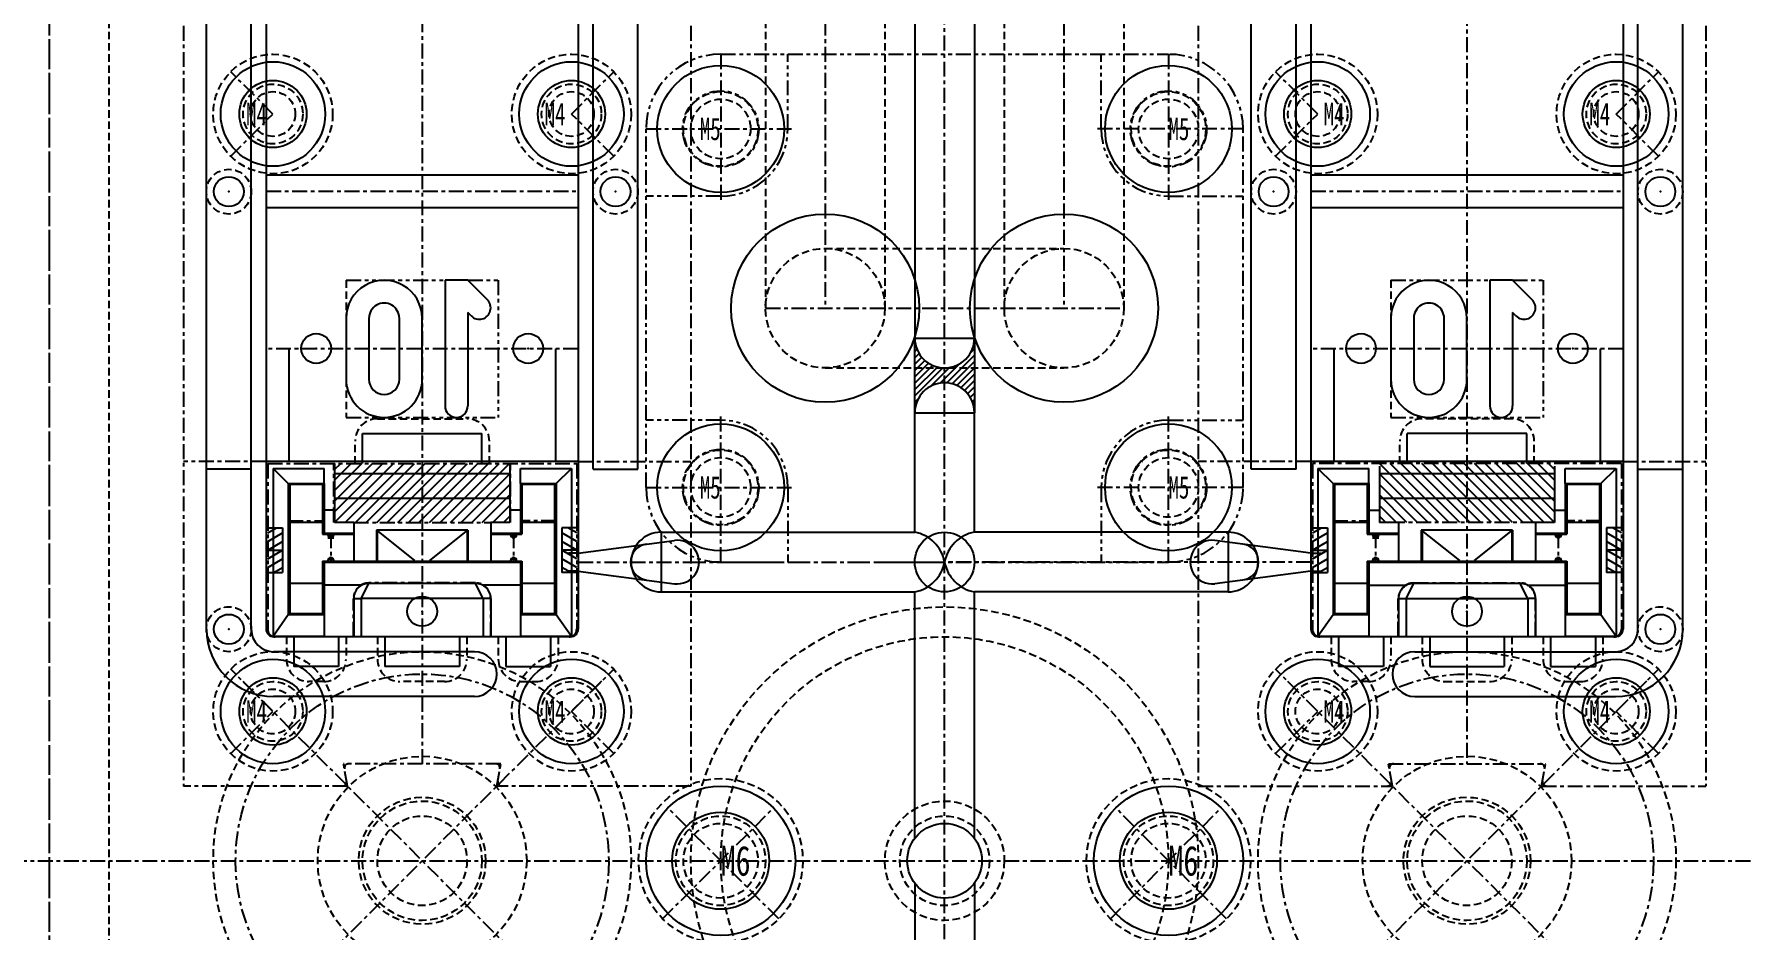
# Model space of a CAD drawing. Extents: x -554 to 592, y -350 to 391.
# Drawn here: x -61 to 53.4, y 170.4 to 230.3 of the extents above; entities that cross this region are included whole.
import ezdxf
from ezdxf.enums import TextEntityAlignment as Align

# ---------------------------------------------------------------- set-up
doc = ezdxf.new("R2010")
doc.units = 0
for name, pattern in [('CENTER', [1.75, 1, -0.25, 0.25, -0.25]), ('DASHED', [0.75, 0.5, -0.25]), ('DIVIDE', [2.25, 1, -0.25, 0.25, -0.25, 0.25, -0.25])]:
    doc.linetypes.add(name, pattern=pattern)
for name, color, linetype in [('L13', 7, 'CONTINUOUS'), ('L4', 7, 'CONTINUOUS'), ('L5', 7, 'CONTINUOUS'), ('L8', 7, 'CONTINUOUS'), ('L9', 7, 'CONTINUOUS')]:
    doc.layers.add(name, color=color, linetype=linetype)

msp = doc.modelspace()

# ---------------------------------------------------------------- linework, layer by layer
at = {"layer": 'L13', "color": 136, "linetype": 'CENTER'}
for p, q in [((-15, 229), (-15, 219)), ((15, 229), (15, 219)), ((-20, 224), (-10, 224)), ((20, 224), (10, 224)), ((-15, 195), (-15, 205)), ((15, 195), (15, 205)), ((-20, 200), (-10, 200)), ((20, 200), (10, 200))]:
    msp.add_line(p, q, dxfattribs=at)
at = {"layer": 'L13', "color": 96, "linetype": 'DIVIDE'}
for p, q in [((-15, 229), (15, 229)), ((-10.5, 224), (-10.5, 229)), ((10.5, 224), (10.5, 229)), ((-20, 200), (-20, 224)), ((20, 200), (20, 224)), ((-15, 219.5), (-20, 219.5)), ((15, 219.5), (20, 219.5)), ((-15, 204.5), (-20, 204.5)), ((15, 204.5), (20, 204.5)), ((-10.5, 200), (-10.5, 195)), ((10.5, 200), (10.5, 195)), ((-15, 195), (15, 195))]:
    msp.add_line(p, q, dxfattribs=at)
at = {"layer": 'L13', "color": 251, "linetype": 'CONTINUOUS'}
for centre in [(-15, 224), (15, 224), (-15, 200), (15, 200)]:
    msp.add_circle(centre, 4.25, dxfattribs=at)
at = {"layer": 'L13', "color": 96, "linetype": 'DIVIDE'}
for centre in [(-15, 224), (15, 224), (-15, 200), (15, 200)]:
    msp.add_circle(centre, 2.55, dxfattribs=at)
at = {"layer": 'L13', "color": 136, "linetype": 'DASHED'}
for centre, radius in [((-15, 224), 2.5), ((15, 224), 2.5), ((-15, 224), 2), ((15, 224), 2), ((-15, 200), 2.5), ((15, 200), 2.5), ((-15, 200), 2), ((15, 200), 2)]:
    msp.add_circle(centre, radius, dxfattribs=at)
at = {"layer": 'L13', "color": 96, "linetype": 'DIVIDE'}
for centre, radius, start, end in [((-15, 224), 5, 90, 180), ((15, 224), 5, 0, 90), ((-15, 224), 4.5, 270, 360), ((15, 224), 4.5, 180, 270), ((-15, 200), 4.5, 0, 90), ((15, 200), 4.5, 90, 180), ((-15, 200), 5, 180, 270), ((15, 200), 5, 270, 360)]:
    msp.add_arc(centre, radius, start, end, dxfattribs=at)
at = {"layer": 'L4', "color": 251, "linetype": 'CENTER'}
for p, q in [((35, 249.4), (35, 181.5)), ((-35, 241.969002), (-35, 181.5)), ((-45.455, 219.835001), (-24.545, 219.835001)), ((24.545, 219.835001), (45.455, 219.835001)), ((-24.545, 209.278), (-45.455, 209.278)), ((45.455, 209.278), (24.545, 209.278)), ((-41.324, 196.7065), (-40.916, 196.7065)), ((28.676, 196.7065), (29.084, 196.7065)), ((-41.324, 196.63), (-40.916, 196.63)), ((28.676, 196.63), (29.084, 196.63))]:
    msp.add_line(p, q, dxfattribs=at)
at = {"layer": 'L4', "color": 7, "linetype": 'CONTINUOUS'}
for p, q in [((-45.455, 241.459002), (-45.455, 190.51)), ((-24.545, 241.459002), (-24.545, 190.51)), ((24.545, 241.459002), (24.545, 190.51)), ((45.455, 241.459002), (45.455, 190.51)), ((-33.47, 213.868), (-33.47, 205.453)), ((-31.94, 213.868), (-33.47, 213.868)), ((-30.634034, 212.562097), (-31.939971, 213.868034)), ((36.53, 213.868), (36.53, 205.453)), ((38.06, 213.868), (36.53, 213.868)), ((39.365966, 212.562097), (38.060029, 213.868034)), ((-31.94, 211.704255), (-31.94, 205.453)), ((-31.71591, 211.480226), (-31.939968, 211.704285)), ((38.06, 211.704255), (38.06, 205.453)), ((38.28409, 211.480226), (38.060032, 211.704285)), ((-40.1, 211.318), (-40.1, 207.238)), ((-38.57, 211.318), (-38.57, 207.238)), ((-36.53, 207.238), (-36.53, 211.318)), ((-35, 207.238), (-35, 211.318)), ((29.9, 211.318), (29.9, 207.238)), ((31.43, 211.318), (31.43, 207.238)), ((33.47, 207.238), (33.47, 211.318)), ((35, 207.238), (35, 211.318)), ((-43.925, 209.278), (-43.925, 201.781)), ((-26.075, 209.278), (-26.075, 201.781)), ((26.075, 209.278), (26.075, 201.781)), ((43.925, 209.278), (43.925, 201.781)), ((-40.865, 201.6), (-40.865, 197.65)), ((-29.135, 201.6), (-29.135, 197.65)), ((29.135, 201.423999), (29.135, 197.65)), ((40.865, 201.423999), (40.865, 197.65)), ((-41.681, 200.2), (-43.874, 200.2)), ((-29.135, 200.913999), (-40.865, 200.913999)), ((-26.126, 200.2), (-28.319, 200.2)), ((28.319, 200.2), (26.126, 200.2)), ((40.865, 200.913999), (29.135, 200.913999)), ((43.874, 200.2), (41.681, 200.2)), ((-41.63, 197.65), (-43.925, 197.65)), ((-39.59, 197.65), (-40.865, 197.65)), ((-39.59, 197.65), (-39.59, 195.1)), ((-31.94, 197.14), (-38.06, 197.14)), ((-38.06, 197.14), (-38.06, 195.0694)), ((-38.059999, 197.140001), (-35.509998, 195.100001)), ((-34.490001, 195.099998), (-31.939999, 197.140001)), ((-31.94, 197.14), (-31.94, 195.0694)), ((-30.41, 197.65), (-30.41, 195.1)), ((-29.135, 197.65), (-30.41, 197.65)), ((-26.075, 197.65), (-28.37, 197.65)), ((28.37, 197.65), (26.075, 197.65)), ((30.41, 197.65), (29.135, 197.65)), ((30.41, 197.65), (30.41, 195.1)), ((38.06, 197.14), (31.94, 197.14)), ((31.94, 197.14), (31.94, 195.0694)), ((31.940001, 197.140001), (34.490002, 195.100001)), ((35.509999, 195.099998), (38.060001, 197.140001)), ((38.06, 197.14), (38.06, 195.0694)), ((39.59, 197.65), (39.59, 195.1)), ((40.865, 197.65), (39.59, 197.65)), ((43.925, 197.65), (41.63, 197.65)), ((-41.63, 193.57), (-43.925, 193.57)), ((-31.43, 193.57), (-38.57, 193.57)), ((-26.075, 193.57), (-28.37, 193.57)), ((28.37, 193.57), (26.075, 193.57)), ((38.57, 193.57), (31.43, 193.57)), ((43.925, 193.57), (41.63, 193.57)), ((-39.59, 192.55), (-39.59, 190)), ((-30.41, 192.55), (-30.41, 190)), ((30.41, 192.55), (30.41, 190)), ((39.59, 192.55), (39.59, 190)), ((-41.681, 191.53), (-43.874, 191.53)), ((-26.126, 191.53), (-28.319, 191.53)), ((28.319, 191.53), (26.126, 191.53)), ((43.874, 191.53), (41.681, 191.53)), ((-25.055, 190), (-44.945, 190)), ((44.945, 190), (25.055, 190))]:
    msp.add_line(p, q, dxfattribs=at)
at = {"layer": 'L4', "color": 6, "linetype": 'CONTINUOUS'}
for p, q in [((-45.455, 220.922602), (-24.545, 220.922602)), ((24.545, 220.922602), (45.455, 220.922602)), ((-45.455, 218.747397), (-24.545, 218.747397)), ((24.545, 218.747397), (45.455, 218.747397)), ((-24.545, 201.73), (-45.455, 201.73)), ((45.455, 201.73), (24.545, 201.73)), ((-43.976, 200.251), (-41.579, 200.251)), ((-43.976, 200.251), (-43.976, 191.479)), ((-43.874, 200.2), (-43.874, 191.53)), ((-41.681, 200.2), (-41.681, 196.864599)), ((-41.579, 200.251), (-41.579, 196.941098)), ((-28.421, 200.251), (-28.421, 196.941098)), ((-28.421, 200.251), (-26.024, 200.251)), ((-28.319, 200.2), (-28.319, 196.864599)), ((-26.126, 200.2), (-26.126, 191.53)), ((-26.024, 200.251), (-26.024, 191.479)), ((26.024, 200.251), (28.421, 200.251)), ((26.024, 200.251), (26.024, 191.479)), ((26.126, 200.2), (26.126, 191.53)), ((28.319, 200.2), (28.319, 196.864599)), ((28.421, 200.251), (28.421, 196.941098)), ((41.579, 200.251), (41.579, 196.941098)), ((41.579, 200.251), (43.976, 200.251)), ((41.681, 200.2), (41.681, 196.864599)), ((43.874, 200.2), (43.874, 191.53)), ((43.976, 200.251), (43.976, 191.479)), ((29.135, 199.282), (40.865, 199.282)), ((-41.681, 196.864599), (-39.59, 196.864599)), ((-41.579, 196.941098), (-39.59, 196.941098)), ((-38.009, 197.14), (-38.009, 195.0694)), ((-31.991, 197.14), (-31.991, 195.0694)), ((-30.41, 196.941098), (-28.421, 196.941098)), ((-30.41, 196.864599), (-28.319, 196.864599)), ((28.319, 196.864599), (30.41, 196.864599)), ((28.421, 196.941098), (30.41, 196.941098)), ((31.991, 197.14), (31.991, 195.0694)), ((38.009, 197.14), (38.009, 195.0694)), ((39.59, 196.941098), (41.579, 196.941098)), ((39.59, 196.864599), (41.681, 196.864599)), ((-41.681, 195.0694), (-35, 195.0694)), ((-41.681, 195.0694), (-41.681, 191.53)), ((-41.579, 194.992902), (-35, 194.992902)), ((-41.579, 194.992902), (-41.579, 191.479)), ((-35, 195.0694), (-28.319, 195.0694)), ((-35, 194.992902), (-28.421, 194.992902)), ((-28.421, 194.992902), (-28.421, 191.479)), ((-28.319, 195.0694), (-28.319, 191.53)), ((28.319, 195.0694), (35, 195.0694)), ((28.319, 195.0694), (28.319, 191.53)), ((28.421, 194.992902), (35, 194.992902)), ((28.421, 194.992902), (28.421, 191.479)), ((35, 195.0694), (41.681, 195.0694)), ((35, 194.992902), (41.579, 194.992902)), ((41.579, 194.992902), (41.579, 191.479)), ((41.681, 195.0694), (41.681, 191.53)), ((-43.976, 191.479), (-41.579, 191.479)), ((-28.421, 191.479), (-26.024, 191.479)), ((26.024, 191.479), (28.421, 191.479)), ((41.579, 191.479), (43.976, 191.479))]:
    msp.add_line(p, q, dxfattribs=at)
at = {"layer": 'L4', "color": 56, "linetype": 'DIVIDE'}
for p, q in [((-40.1, 213.868), (-33.47, 213.868)), ((-31.939992, 213.868), (-29.9, 213.868)), ((-29.9, 213.868), (-29.9, 204.688)), ((29.9, 213.868), (36.53, 213.868)), ((38.060008, 213.868), (40.1, 213.868)), ((40.1, 213.868), (40.1, 204.688)), ((-40.1, 204.688), (-29.9, 204.688)), ((29.9, 204.688), (40.1, 204.688))]:
    msp.add_line(p, q, dxfattribs=at)
at = {"layer": 'L4', "color": 56, "linetype": 'DASHED'}
for p, q in [((-40.1, 213.868), (-40.1, 211.318)), ((29.9, 213.868), (29.9, 211.318)), ((-40.1, 207.238), (-40.1, 204.688)), ((29.9, 207.238), (29.9, 204.688))]:
    msp.add_line(p, q, dxfattribs=at)
at = {"layer": 'L4', "color": 206, "linetype": 'CONTINUOUS'}
for p, q in [((-44.996, 201.271), (-41.579, 201.271)), ((-44.996, 201.271), (-44.996, 190.029)), ((-43.976, 200.251), (-44.996, 201.271)), ((-41.579, 200.251), (-41.579, 201.271)), ((-28.421, 200.251), (-28.421, 201.271)), ((-28.421, 201.271), (-25.004, 201.271)), ((-26.024, 200.251), (-25.004, 201.271)), ((-25.004, 201.271), (-25.004, 190.029)), ((25.004, 201.271), (28.421, 201.271)), ((25.004, 201.271), (25.004, 190.029)), ((26.024, 200.251), (25.004, 201.271)), ((28.421, 200.251), (28.421, 201.271)), ((41.579, 200.251), (41.579, 201.271)), ((41.579, 201.271), (44.996, 201.271)), ((43.976, 200.251), (44.996, 201.271)), ((44.996, 201.271), (44.996, 190.029)), ((-40.865, 198.471098), (-41.579, 198.471098)), ((-28.421, 198.471098), (-29.135, 198.471098)), ((28.421, 198.471098), (29.135, 198.471098)), ((40.865, 198.471098), (41.579, 198.471098)), ((-39.024984, 193.462902), (-41.579, 193.462902)), ((-28.421, 193.462902), (-30.975016, 193.462902)), ((28.421, 193.462902), (30.975016, 193.462902)), ((39.024984, 193.462902), (41.579, 193.462902)), ((-44.996, 190.029), (-43.976, 191.479)), ((-41.579, 191.479), (-41.579, 190.029)), ((-28.421, 191.479), (-28.421, 190.029)), ((-26.024, 191.479), (-25.004, 190.029)), ((25.004, 190.029), (26.024, 191.479)), ((28.421, 191.479), (28.421, 190.029)), ((41.579, 191.479), (41.579, 190.029)), ((43.976, 191.479), (44.996, 190.029)), ((-44.996, 190.029), (-41.579, 190.029)), ((-28.421, 190.029), (-25.004, 190.029)), ((25.004, 190.029), (28.421, 190.029)), ((41.579, 190.029), (44.996, 190.029))]:
    msp.add_line(p, q, dxfattribs=at)
at = {"layer": 'L4', "color": 253, "linetype": 'CONTINUOUS'}
msp.add_line((-40.865, 199.282), (-29.135, 199.282), dxfattribs=at)
at = {"layer": 'L4', "color": 7, "linetype": 'CENTER'}
for p, q in [((-41.12, 196.941098), (-41.12, 194.992902)), ((-28.88, 196.941098), (-28.88, 194.992902)), ((28.88, 196.941098), (28.88, 194.992902)), ((41.12, 196.941098), (41.12, 194.992902))]:
    msp.add_line(p, q, dxfattribs=at)
at = {"layer": 'L4', "color": 7, "linetype": 'CONTINUOUS'}
for centre, radius, start, end in [((-37.55, 211.318), 2.55, -0.000001, 180.000018), ((32.45, 211.318), 2.55, -0.000001, 180.000018), ((-37.55, 211.318), 1.02, -0.000001, 180.000018), ((-31.175, 212.021129), 0.765, -135.000029, 44.999987), ((32.45, 211.318), 1.02, -0.000001, 180.000018), ((38.825, 212.021129), 0.765, -135.000029, 44.999987), ((-37.55, 207.238), 2.55, 180.000018, 359.999982), ((-37.55, 207.238), 1.02, 180.000018, 359.999982), ((32.45, 207.238), 2.55, 180.000018, 359.999982), ((32.45, 207.238), 1.02, 180.000018, 359.999982), ((-32.705, 205.453), 0.765, 180.000018, 359.999982), ((37.295, 205.453), 0.765, 180.000018, 359.999982), ((-41.12, 196.834), 0.204, 180.000003, 360.000001), ((-28.88, 196.834), 0.204, 179.999999, 359.999997), ((28.88, 196.834), 0.204, 180.000003, 360.000001), ((41.12, 196.834), 0.204, 179.999999, 359.999997), ((-41.12, 195.1), 0.204, -0.000001, 179.999997), ((-28.88, 195.1), 0.204, 0.000003, 180.000001), ((28.88, 195.1), 0.204, -0.000001, 179.999997), ((41.12, 195.1), 0.204, 0.000003, 180.000001), ((-38.57, 192.55), 1.02, 89.999995, 179.999997), ((-31.43, 192.55), 1.02, 0.000003, 90.000005), ((31.43, 192.55), 1.02, 89.999995, 179.999997), ((38.57, 192.55), 1.02, 0.000003, 90.000005), ((-44.945, 190.51), 0.51, 180, 270), ((-25.055, 190.51), 0.51, -90, 0), ((25.055, 190.51), 0.51, 180, 270), ((44.945, 190.51), 0.51, -90, 0)]:
    msp.add_arc(centre, radius, start, end, dxfattribs=at)
at = {"layer": 'L4', "color": 6, "linetype": 'CONTINUOUS'}
for centre, start, end in [((-41.119544, 196.910499), -180.000003, 0.000003), ((-28.880456, 196.910499), 179.999997, 360.000003), ((28.880456, 196.910499), -180.000003, 0.000003), ((41.119544, 196.910499), 179.999997, 360.000003), ((-41.119544, 195.0235), 359.999997, 540.000003), ((-28.880456, 195.0235), -0.000003, 180.000003), ((28.880456, 195.0235), 359.999997, 540.000003), ((41.119544, 195.0235), -0.000003, 180.000003)]:
    msp.add_arc(centre, 0.204, start, end, dxfattribs=at)
at = {"layer": 'L5', "color": 7, "linetype": 'CENTER'}
for p, q in [((0, 0), (0, 350)), ((-24.545, 195), (-17, 195)), ((-17, 195), (0, 195)), ((24.545, 195), (0, 195)), ((-150, 175), (150, 175))]:
    msp.add_line(p, q, dxfattribs=at)
at = {"layer": 'L5', "color": 4, "linetype": 'CONTINUOUS'}
for p, q in [((-2, 275), (-2, 210)), ((2, 275), (2, 210)), ((-2, 210), (2, 210))]:
    msp.add_line(p, q, dxfattribs=at)
at = {"layer": 'L5', "color": 4, "linetype": 'CENTER'}
for p, q in [((-51, 241.4), (-51, 180)), ((-17, 241.4), (-17, 180)), ((17, 241.4), (17, 180)), ((51, 241.4), (51, 180)), ((-45.35, 201.6), (-24.65, 201.6)), ((-45.35, 201.6), (-45.35, 190.5)), ((-40.916, 197.65), (-40.916, 201.6)), ((-29.084, 197.65), (-29.084, 201.6)), ((-24.65, 201.6), (-24.65, 190.5)), ((45.35, 201.6), (24.65, 201.6)), ((24.65, 201.6), (24.65, 190.5)), ((45.35, 201.6), (45.35, 190.5)), ((-39.59, 197.65), (-30.41, 197.65)), ((39.59, 197.65), (30.41, 197.65)), ((-31.43, 193.6), (-38.57, 193.6)), ((31.43, 193.6), (38.57, 193.6)), ((-39.6, 190), (-39.6, 192.57)), ((-30.4, 190), (-30.4, 192.57)), ((30.4, 190), (30.4, 192.57)), ((39.6, 190), (39.6, 192.57)), ((-40, 180), (-40.26449, 181.5)), ((-29.73551, 181.5), (-40.26449, 181.5)), ((-30, 180), (-29.73551, 181.5)), ((29.73551, 181.5), (40.26449, 181.5)), ((30, 180), (29.73551, 181.5)), ((40, 180), (40.26449, 181.5)), ((-40, 180), (-51, 180)), ((-17, 180), (-30, 180)), ((17, 180), (30, 180)), ((40, 180), (51, 180))]:
    msp.add_line(p, q, dxfattribs=at)
at = {"layer": 'L5', "color": 3, "linetype": 'CONTINUOUS'}
for p, q in [((-49.455, 201.73), (-49.455, 241.4)), ((-46.455, 201.73), (-46.455, 241.4)), ((-23.545, 201.73), (-23.545, 241.4)), ((-20.545, 201.73), (-20.545, 241.4)), ((20.545, 201.73), (20.545, 241.4)), ((23.545, 201.73), (23.545, 241.4)), ((46.455, 201.73), (46.455, 241.4)), ((49.455, 201.73), (49.455, 241.4)), ((-49.455, 190.5), (-49.455, 201.73)), ((-46.455, 190.5), (-46.455, 201.73)), ((-23.545, 201.23), (-23.545, 201.73)), ((-20.545, 201.23), (-20.545, 201.73)), ((20.545, 201.23), (20.545, 201.73)), ((23.545, 201.23), (23.545, 201.73)), ((46.455, 190.5), (46.455, 201.73)), ((49.455, 190.5), (49.455, 201.73)), ((-46.455, 201.23), (-49.455, 201.23)), ((-23.545, 201.23), (-20.545, 201.23)), ((23.545, 201.23), (20.545, 201.23)), ((46.455, 201.23), (49.455, 201.23)), ((-45.35, 197.3), (-44.35, 197.3)), ((-45.35, 196.954701), (-44.751924, 197.3)), ((-45.35, 196.37735), (-44.35, 196.954701)), ((-44.35, 197.3), (-44.35, 194.3)), ((-24.65, 197.3), (-25.65, 197.3)), ((-25.65, 197.3), (-25.65, 194.3)), ((-24.65, 196.37735), (-25.65, 196.954701)), ((-24.65, 196.954701), (-25.248076, 197.3)), ((24.65, 197.3), (25.65, 197.3)), ((24.65, 196.954701), (25.248076, 197.3)), ((24.65, 196.37735), (25.65, 196.954701)), ((25.65, 197.3), (25.65, 194.3)), ((45.35, 197.3), (44.35, 197.3)), ((44.35, 197.3), (44.35, 194.3)), ((45.35, 196.37735), (44.35, 196.954701)), ((45.35, 196.954701), (44.751924, 197.3)), ((-45.35, 195.8), (-44.35, 196.37735)), ((-45.35, 195.22265), (-44.35, 195.8)), ((-24.65, 195.8), (-25.65, 196.37735)), ((-24.65, 195.22265), (-25.65, 195.8)), ((24.65, 195.8), (25.65, 196.37735)), ((24.65, 195.22265), (25.65, 195.8)), ((45.35, 195.8), (44.35, 196.37735)), ((45.35, 195.22265), (44.35, 195.8)), ((-45.35, 194.645299), (-44.35, 195.22265)), ((-44.948076, 194.3), (-44.35, 194.645299)), ((-24.65, 194.645299), (-25.65, 195.22265)), ((-25.051924, 194.3), (-25.65, 194.645299)), ((24.65, 194.645299), (25.65, 195.22265)), ((25.051924, 194.3), (25.65, 194.645299)), ((45.35, 194.645299), (44.35, 195.22265)), ((44.948076, 194.3), (44.35, 194.645299)), ((-45.35, 194.3), (-44.35, 194.3)), ((-24.65, 194.3), (-25.65, 194.3)), ((24.65, 194.3), (25.65, 194.3)), ((45.35, 194.3), (44.35, 194.3)), ((-31.5, 189), (-44.955, 189)), ((31.5, 189), (44.955, 189)), ((-31.5, 186), (-44.955, 186)), ((31.5, 186), (44.955, 186))]:
    msp.add_line(p, q, dxfattribs=at)
at = {"layer": 'L5', "color": 6, "linetype": 'CENTER'}
for p, q in [((-45, 225), (-47.828427, 227.828427)), ((-25, 225), (-22.171573, 227.828427)), ((25, 225), (22.171573, 227.828427)), ((45, 225), (47.828427, 227.828427)), ((-47.828427, 222.171573), (-45, 225)), ((-22.171573, 222.171573), (-25, 225)), ((22.171573, 222.171573), (25, 225)), ((47.828427, 222.171573), (45, 225)), ((-45, 185), (-47.828427, 187.828427)), ((-25, 185), (-22.171573, 187.828427)), ((25, 185), (22.171573, 187.828427)), ((45, 185), (47.828427, 187.828427)), ((-47.828427, 182.171573), (-45, 185)), ((-22.171573, 182.171573), (-25, 185)), ((22.171573, 182.171573), (25, 185)), ((47.828427, 182.171573), (45, 185))]:
    msp.add_line(p, q, dxfattribs=at)
at = {"layer": 'L5', "color": 136, "linetype": 'CONTINUOUS'}
for p, q in [((-2, 205), (-2, 210)), ((-2, 209.939697), (-1.999117, 209.94058)), ((-2, 209.515433), (-1.951813, 209.56362)), ((1.73855, 209.011342), (2, 209.272792)), ((1.972515, 209.669572), (2, 209.697056)), ((2, 210), (2, 205)), ((-2, 209.091169), (-1.850321, 209.240848)), ((-2, 208.666905), (-1.707792, 208.959113)), ((-2, 208.242641), (-1.53032, 208.71232)), ((-2, 207.818377), (-1.320483, 208.497893)), ((-2, 207.394113), (-1.078441, 208.315671)), ((-2, 206.969848), (-0.802003, 208.167845)), ((-0.29461, 206.978182), (0.988658, 208.26145)), ((0.146126, 206.994655), (2, 208.848528)), ((0.509698, 206.933962), (2, 208.424264)), ((-2, 206.545584), (-0.48571, 208.059875)), ((-2, 206.12132), (-0.117845, 208.003475)), ((-0.922533, 206.774523), (0.330428, 208.027485)), ((0.822876, 206.822876), (2, 208)), ((1.096737, 206.672473), (2, 207.575736)), ((1.336448, 206.48792), (2, 207.151472)), ((-2, 205.697056), (-1.774523, 205.922533)), ((1.544017, 206.271225), (2, 206.727208)), ((1.719122, 206.022066), (2, 206.302944)), ((1.85899, 205.73767), (2, 205.87868)), ((-2, 205.272792), (-1.978182, 205.29461)), ((1.957187, 205.411603), (2, 205.454416)), ((1.999776, 205.029928), (2, 205.030152)), ((-39, 203.6), (-31, 203.6)), ((-39, 201.6), (-39, 203.6)), ((-31, 201.6), (-31, 203.6)), ((31, 201.6), (31, 203.6)), ((39, 203.6), (31, 203.6)), ((39, 201.6), (39, 203.6)), ((-24.545, 195.6), (-25.199607, 195.6)), ((-24.545, 195.6), (-18.103929, 196.447983)), ((24.545, 195.6), (18.103929, 196.447983)), ((24.545, 195.6), (25.199607, 195.6)), ((-24.545, 194.4), (-25.199607, 194.4)), ((-24.545, 194.4), (-18.103929, 193.552017)), ((24.545, 194.4), (18.103929, 193.552017)), ((24.545, 194.4), (25.199607, 194.4)), ((-43.6, 190), (-43.6, 188)), ((-43.6, 190), (-43.6, 188)), ((-40.6, 190), (-40.6, 188)), ((-37.5, 190), (-37.5, 188)), ((-32.5, 190), (-32.5, 188)), ((-29.4, 190), (-29.4, 188)), ((-26.4, 190), (-26.4, 188)), ((-26.4, 190), (-26.4, 188)), ((26.4, 190), (26.4, 188)), ((26.4, 190), (26.4, 188)), ((29.4, 190), (29.4, 188)), ((32.5, 190), (32.5, 188)), ((37.5, 190), (37.5, 188)), ((40.6, 190), (40.6, 188)), ((43.6, 190), (43.6, 188)), ((43.6, 190), (43.6, 188)), ((-40.6, 188), (-43.6, 188)), ((-32.5, 188), (-37.5, 188)), ((-29.4, 188), (-26.4, 188)), ((29.4, 188), (26.4, 188)), ((32.5, 188), (37.5, 188)), ((40.6, 188), (43.6, 188))]:
    msp.add_line(p, q, dxfattribs=at)
at = {"layer": 'L5', "color": 7, "linetype": 'CONTINUOUS'}
for p, q in [((-2, 205), (2, 205)), ((-2, 197), (-2, 205)), ((2, 197), (2, 205)), ((-19, 197), (-19, 193)), ((-19, 197), (-17, 197)), ((-17, 197), (-2, 197)), ((19, 197), (2, 197)), ((19, 197), (19, 193)), ((-19, 193), (-17, 193)), ((-17, 193), (-2, 193)), ((-2, 176.5), (-2, 193)), ((2, 176.5), (2, 193)), ((19, 193), (2, 193)), ((-2, 173.5), (-2, 157)), ((2, 173.5), (2, 157))]:
    msp.add_line(p, q, dxfattribs=at)
at = {"layer": 'L5', "color": 7, "linetype": 'DASHED'}
for p, q in [((-38, 204.6), (-32, 204.6)), ((38, 204.6), (32, 204.6)), ((-39.5, 201.6), (-39.5, 203.1)), ((-30.5, 201.6), (-30.5, 203.1)), ((30.5, 201.6), (30.5, 203.1)), ((39.5, 201.6), (39.5, 203.1)), ((-44.1, 190), (-44.1, 188.5)), ((-40.1, 190), (-40.1, 188.5)), ((-38, 190), (-38, 188.5)), ((-32, 190), (-32, 188.5)), ((-29.9, 190), (-29.9, 188.5)), ((-25.9, 190), (-25.9, 188.5)), ((25.9, 190), (25.9, 188.5)), ((29.9, 190), (29.9, 188.5)), ((32, 190), (32, 188.5)), ((38, 190), (38, 188.5)), ((40.1, 190), (40.1, 188.5)), ((44.1, 190), (44.1, 188.5)), ((-41.6, 187), (-42.6, 187)), ((-33.5, 187), (-36.5, 187)), ((-28.4, 187), (-27.4, 187)), ((28.4, 187), (27.4, 187)), ((33.5, 187), (36.5, 187)), ((41.6, 187), (42.6, 187))]:
    msp.add_line(p, q, dxfattribs=at)
at = {"layer": 'L5', "color": 3, "linetype": 'CENTER'}
for p, q in [((-45.455, 201.73), (-51, 201.73)), ((-24.545, 201.73), (-17, 201.73)), ((24.545, 201.73), (17, 201.73)), ((45.455, 201.73), (51, 201.73)), ((-43.976, 197.752), (-41.579, 197.752)), ((-26.024, 197.752), (-28.421, 197.752)), ((26.024, 197.752), (28.421, 197.752)), ((43.976, 197.752), (41.579, 197.752)), ((-45.35, 195.8), (-44.35, 195.8)), ((-24.65, 195.8), (-25.65, 195.8)), ((24.65, 195.8), (25.65, 195.8)), ((45.35, 195.8), (44.35, 195.8)), ((-18.889087, 171.110913), (-11.464466, 178.535534)), ((-11.110913, 171.110913), (-18.535534, 178.535534)), ((11.110913, 171.110913), (18.535534, 178.535534)), ((18.889087, 171.110913), (11.464466, 178.535534))]:
    msp.add_line(p, q, dxfattribs=at)
at = {"layer": 'L5', "color": 96, "linetype": 'CONTINUOUS'}
for p, q in [((-40.865, 197.659641), (-36.924641, 201.6)), ((-40.865, 198.366747), (-37.631747, 201.6)), ((-40.865, 199.073854), (-38.338854, 201.6)), ((-40.865, 199.780961), (-39.045961, 201.6)), ((-40.865, 200.488068), (-39.753068, 201.6)), ((-40.865, 201.195175), (-40.460175, 201.6)), ((-40.167534, 197.65), (-36.217534, 201.6)), ((-39.460427, 197.65), (-35.510427, 201.6)), ((-38.75332, 197.65), (-34.80332, 201.6)), ((-38.046214, 197.65), (-34.096214, 201.6)), ((-37.339107, 197.65), (-33.389107, 201.6)), ((-36.632, 197.65), (-32.682, 201.6)), ((-35.924893, 197.65), (-31.974893, 201.6)), ((-35.217786, 197.65), (-31.267786, 201.6)), ((-34.51068, 197.65), (-30.56068, 201.6)), ((-33.803573, 197.65), (-29.853573, 201.6)), ((-33.096466, 197.65), (-29.146466, 201.6)), ((33.096466, 197.65), (29.146466, 201.6)), ((33.803573, 197.65), (29.853573, 201.6)), ((34.51068, 197.65), (30.56068, 201.6)), ((35.217786, 197.65), (31.267786, 201.6)), ((35.924893, 197.65), (31.974893, 201.6)), ((36.632, 197.65), (32.682, 201.6)), ((37.339107, 197.65), (33.389107, 201.6)), ((38.046214, 197.65), (34.096214, 201.6)), ((38.75332, 197.65), (34.80332, 201.6)), ((39.460427, 197.65), (35.510427, 201.6)), ((40.167534, 197.65), (36.217534, 201.6)), ((40.865, 197.659641), (36.924641, 201.6)), ((40.865, 198.366747), (37.631747, 201.6)), ((40.865, 199.073854), (38.338854, 201.6)), ((40.865, 199.780961), (39.045961, 201.6)), ((40.865, 200.488068), (39.753068, 201.6)), ((40.865, 201.195175), (40.460175, 201.6)), ((-32.389359, 197.65), (-29.135, 200.904359)), ((-31.682253, 197.65), (-29.135, 200.197253)), ((32.389359, 197.65), (29.135, 200.904359)), ((31.682253, 197.65), (29.135, 200.197253)), ((-30.975146, 197.65), (-29.135, 199.490146)), ((30.975146, 197.65), (29.135, 199.490146)), ((-30.268039, 197.65), (-29.135, 198.783039)), ((-29.560932, 197.65), (-29.135, 198.075932)), ((30.268039, 197.65), (29.135, 198.783039)), ((29.560932, 197.65), (29.135, 198.075932))]:
    msp.add_line(p, q, dxfattribs=at)
at = {"layer": 'L5', "color": 251, "linetype": 'CONTINUOUS'}
for p, q in [((-39.08, 192.55), (-38.57, 193.57)), ((-30.92, 192.55), (-31.43, 193.57)), ((30.92, 192.55), (31.43, 193.57)), ((39.08, 192.55), (38.57, 193.57)), ((-39.59, 192.55), (-39.08, 192.55)), ((-39.08, 192.55), (-39.08, 190)), ((-30.92, 192.55), (-39.08, 192.55)), ((-30.92, 192.55), (-30.92, 190)), ((-30.41, 192.55), (-30.92, 192.55)), ((30.41, 192.55), (30.92, 192.55)), ((30.92, 192.55), (39.08, 192.55)), ((30.92, 192.55), (30.92, 190)), ((39.08, 192.55), (39.08, 190)), ((39.59, 192.55), (39.08, 192.55))]:
    msp.add_line(p, q, dxfattribs=at)
at = {"layer": 'L5', "color": 7, "linetype": 'DASHED'}
for centre, radius in [((-45, 225), 4), ((-25, 225), 4), ((25, 225), 4), ((45, 225), 4), ((-47.955, 219.8), 1.5), ((-22.045, 219.8), 1.5), ((22.045, 219.8), 1.5), ((47.955, 219.8), 1.5), ((-47.955, 190.5), 1.5), ((47.955, 190.5), 1.5), ((-45, 185), 4), ((-25, 185), 4), ((25, 185), 4), ((45, 185), 4), ((-15, 175), 5.5), ((15, 175), 5.5)]:
    msp.add_circle(centre, radius, dxfattribs=at)
at = {"layer": 'L5', "color": 251, "linetype": 'CONTINUOUS'}
for centre, radius in [((-45, 225), 3.5), ((-25, 225), 3.5), ((25, 225), 3.5), ((45, 225), 3.5), ((-45, 185), 3.5), ((-25, 185), 3.5), ((25, 185), 3.5), ((45, 185), 3.5), ((-15, 175), 5), ((15, 175), 5)]:
    msp.add_circle(centre, radius, dxfattribs=at)
at = {"layer": 'L5', "color": 7, "linetype": 'CONTINUOUS'}
for centre, radius in [((-45, 225), 2.25), ((-25, 225), 2.25), ((25, 225), 2.25), ((45, 225), 2.25), ((0, 195), 2), ((-45, 185), 2.25), ((-25, 185), 2.25), ((25, 185), 2.25), ((45, 185), 2.25), ((-15, 175), 3.25), ((15, 175), 3.25)]:
    msp.add_circle(centre, radius, dxfattribs=at)
at = {"layer": 'L5', "color": 6, "linetype": 'DASHED'}
for centre, radius in [((-45, 225), 2), ((-45, 225), 1.5), ((-25, 225), 2), ((-25, 225), 1.5), ((25, 225), 2), ((25, 225), 1.5), ((45, 225), 2), ((45, 225), 1.5), ((-45, 185), 2), ((-45, 185), 1.5), ((-25, 185), 2), ((-25, 185), 1.5), ((25, 185), 2), ((25, 185), 1.5), ((45, 185), 2), ((45, 185), 1.5)]:
    msp.add_circle(centre, radius, dxfattribs=at)
at = {"layer": 'L5', "color": 3, "linetype": 'CONTINUOUS'}
for centre in [(-47.955, 219.8), (-22.045, 219.8), (22.045, 219.8), (47.955, 219.8), (-47.955, 190.5), (47.955, 190.5)]:
    msp.add_circle(centre, 1, dxfattribs=at)
at = {"layer": 'L5', "color": 6, "linetype": 'CONTINUOUS'}
for centre in [(-42.1, 209.3), (-27.9, 209.3), (27.9, 209.3), (42.1, 209.3), (-35, 191.7), (35, 191.7)]:
    msp.add_circle(centre, 1, dxfattribs=at)
at = {"layer": 'L5', "color": 3, "linetype": 'DASHED'}
for centre, radius in [((-15, 175), 3), ((-15, 175), 2.5), ((15, 175), 3), ((15, 175), 2.5)]:
    msp.add_circle(centre, radius, dxfattribs=at)
at = {"layer": 'L5', "color": 4, "linetype": 'CONTINUOUS'}
msp.add_circle((0, 175), 2.5, dxfattribs=at)
for centre, radius, start, end in [((0, 210), 2, 180, 360), ((-39.906964, 181.2), 0.3, 90, 190), ((-30.093036, 181.2), 0.3, 350, 450), ((30.093036, 181.2), 0.3, 90, 190), ((39.906964, 181.2), 0.3, 350, 450), ((-40.357526, 180.3), 0.3, -90, 10), ((-29.642474, 180.3), 0.3, 170, 270), ((29.642474, 180.3), 0.3, -90, 10), ((40.357526, 180.3), 0.3, 170, 270)]:
    msp.add_arc(centre, radius, start, end, dxfattribs=at)
at = {"layer": 'L5', "color": 7, "linetype": 'CONTINUOUS'}
for centre, radius, start, end in [((0, 205), 2, 0, 180), ((-19, 195), 2, 90, 270), ((-2.457738, 194.542262), 2.5, 10.550098, 79.449902), ((2.457738, 194.542262), 2.5, 100.550098, 169.449902), ((19, 195), 2, 270, 450), ((-2.457738, 195.457738), 2.5, 280.550098, 349.449902), ((2.457738, 195.457738), 2.5, 190.550098, 259.449902)]:
    msp.add_arc(centre, radius, start, end, dxfattribs=at)
at = {"layer": 'L5', "color": 7, "linetype": 'DASHED'}
for centre, start, end in [((-38, 203.1), 90, 180), ((-32, 203.1), 0, 90), ((32, 203.1), 90, 180), ((38, 203.1), 360, 450), ((-42.6, 188.5), 180, 270), ((-41.6, 188.5), 270, 360), ((-36.5, 188.5), 180, 270), ((-33.5, 188.5), 270, 360), ((-28.4, 188.5), 180, 270), ((-27.4, 188.5), 270, 360), ((27.4, 188.5), 180, 270), ((28.4, 188.5), 270, 360), ((33.5, 188.5), 180, 270), ((36.5, 188.5), 270, 360), ((41.6, 188.5), 180, 270), ((42.6, 188.5), 270, 360)]:
    msp.add_arc(centre, 1.5, start, end, dxfattribs=at)
at = {"layer": 'L5', "color": 136, "linetype": 'CONTINUOUS'}
for centre, radius, start, end in [((-19.830109, 195), 1.210284, 97.5, 262.5), ((-17.913298, 195), 1.460478, -97.5, 97.5), ((17.913298, 195), 1.460478, 82.5, 277.5), ((19.830109, 195), 1.210284, 277.5, 442.5)]:
    msp.add_arc(centre, radius, start, end, dxfattribs=at)
at = {"layer": 'L5', "color": 4, "linetype": 'CENTER'}
for centre, radius, start, end in [((-38.57, 192.57), 1.03, 90, 180), ((-31.43, 192.57), 1.03, 0, 90), ((31.43, 192.57), 1.03, 90, 180), ((38.57, 192.57), 1.03, 0, 90), ((-44.85, 190.5), 0.5, 180, 270), ((-25.15, 190.5), 0.5, 270, 360), ((25.15, 190.5), 0.5, 180, 270), ((44.85, 190.5), 0.5, -90, 0)]:
    msp.add_arc(centre, radius, start, end, dxfattribs=at)
at = {"layer": 'L5', "color": 3, "linetype": 'CONTINUOUS'}
for centre, radius, start, end in [((-44.955, 190.5), 4.5, 180, 270), ((-44.955, 190.5), 1.5, 180, 270), ((44.955, 190.5), 1.5, -90, 0), ((44.955, 190.5), 4.5, 270, 360), ((-31.5, 187.5), 1.5, 270, 450), ((31.5, 187.5), 1.5, 90, 270)]:
    msp.add_arc(centre, radius, start, end, dxfattribs=at)
at = {"layer": 'L5', "color": 3}
for p in [(-47.955, 219.8), (-22.045, 219.8), (22.045, 219.8), (47.955, 219.8), (-47.955, 190.5), (47.955, 190.5)]:
    msp.add_point(p, dxfattribs=at)
at = {"layer": 'L5', "color": 6}
for p in [(-42.1, 209.3), (-27.9, 209.3), (27.9, 209.3), (42.1, 209.3), (-35, 191.7), (35, 191.7)]:
    msp.add_point(p, dxfattribs=at)
at = {"layer": 'L5', "color": 1}
for p in [(-35, 190), (35, 190), (0, 175)]:
    msp.add_point(p, dxfattribs=at)
at = {"layer": 'L8', "color": 7, "linetype": 'DASHED'}
msp.add_line((-60, 350), (-60, 0), dxfattribs=at)
at = {"layer": 'L8', "color": 56, "linetype": 'CENTER'}
for p, q in [((-22.979185, 187.020815), (-47.020815, 162.979185)), ((-47.020815, 187.020815), (-22.979185, 162.979185)), ((47.020815, 187.020815), (22.979185, 162.979185)), ((22.979185, 187.020815), (47.020815, 162.979185))]:
    msp.add_line(p, q, dxfattribs=at)
at = {"layer": 'L8', "color": 4, "linetype": 'CONTINUOUS'}
for centre in [(-8, 212), (8, 212)]:
    msp.add_circle(centre, 6.3, dxfattribs=at)
at = {"layer": 'L8', "color": 251, "linetype": 'DASHED'}
for radius in [17, 15, 4, 3]:
    msp.add_circle((0, 175), radius, dxfattribs=at)
at = {"layer": 'L8', "color": 56, "linetype": 'DASHED'}
for centre, radius in [((-35, 175), 14), ((35, 175), 14), ((-35, 175), 7), ((35, 175), 7), ((-35, 175), 4.25), ((-35, 175), 4), ((35, 175), 4.25), ((35, 175), 4), ((-35, 175), 3), ((35, 175), 3)]:
    msp.add_circle(centre, radius, dxfattribs=at)
at = {"layer": 'L8', "color": 56, "linetype": 'CENTER'}
for centre in [(-35, 175), (35, 175)]:
    msp.add_circle(centre, 12.5, dxfattribs=at)
at = {"layer": 'L9', "color": 136, "linetype": 'CENTER'}
for p, q in [((-60, 275), (-60, 75)), ((-8, 275), (-8, 212)), ((8, 275), (8, 212)), ((-12, 212), (12, 212))]:
    msp.add_line(p, q, dxfattribs=at)
at = {"layer": 'L9', "color": 136, "linetype": 'DASHED'}
for p, q in [((-56, 265), (-56, 85)), ((-12, 265), (-12, 212)), ((-4, 265), (-4, 212)), ((4, 265), (4, 212)), ((12, 265), (12, 212)), ((-8, 216), (8, 216)), ((-8, 208), (8, 208))]:
    msp.add_line(p, q, dxfattribs=at)
for centre in [(-8, 212), (8, 212)]:
    msp.add_circle(centre, 4, dxfattribs=at)

# ---------------------------------------------------------------- texts
at = {"layer": 'L13', "color": 56, "linetype": 'CONTINUOUS', "width": 0.466667}
for p, p2 in [((-16.4, 223.25), (-15, 223.25)), ((15, 223.25), (16.4, 223.25)), ((-16.4, 199.25), (-15, 199.25)), ((15, 199.25), (16.4, 199.25))]:
    msp.add_text('M5', height=1.5, dxfattribs=at).set_placement(p, p2, align=Align.ALIGNED)
at = {"layer": 'L5', "color": 56, "linetype": 'CONTINUOUS'}
for s, height, width, p, p2 in [('M4', 1.5, 0.466667, (-46.8, 224.25), (-45.4, 224.25)), ('M4', 1.5, 0.466667, (-26.8, 224.25), (-25.4, 224.25)), ('M4', 1.5, 0.466667, (25.4, 224.25), (26.8, 224.25)), ('M4', 1.5, 0.466667, (43.2, 224.25), (44.6, 224.25)), ('M4', 1.5, 0.466667, (-46.8, 184.25), (-45.4, 184.25)), ('M4', 1.5, 0.466667, (-26.8, 184.25), (-25.4, 184.25)), ('M4', 1.5, 0.466667, (25.4, 184.25), (26.8, 184.25)), ('M4', 1.5, 0.466667, (43.2, 184.25), (44.6, 184.25)), ('M6', 2, 0.5, (-15, 174), (-13, 174)), ('M6', 2, 0.5, (15, 174), (17, 174))]:
    msp.add_text(s, height=height, dxfattribs=dict(at, width=width)).set_placement(p, p2, align=Align.ALIGNED)

doc.saveas('drawing.dxf')
